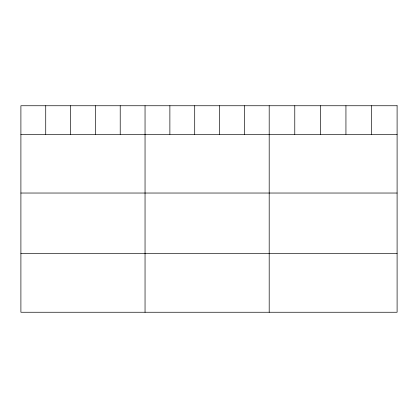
<?xml version="1.0" encoding="UTF-8"?>
<svg xmlns="http://www.w3.org/2000/svg" width="418" height="418" viewBox="0 0 418 418"><rect width="100%" height="100%" fill="white"/><g stroke="black" fill="none" stroke-linecap="round" stroke-linejoin="round"><path stroke-width="0.63" d="M20.9 134.314L397.1 134.314M20.9 193.032L397.1 193.032M20.9 253.533L397.1 253.533M371.518 105.749L371.518 134.314M345.937 105.749L345.937 134.314M320.355 105.749L320.355 134.314M294.774 105.749L294.774 134.314M269.192 105.749L269.192 312.251M244.363 105.749L244.363 134.314M219.534 105.749L219.534 134.314M194.704 105.749L194.704 134.314M169.875 105.749L169.875 134.314M145.046 105.749L145.046 312.251M120.217 105.749L120.217 134.314M95.388 105.749L95.388 134.314M70.558 105.749L70.558 134.314M45.729 105.749L45.729 134.314M397.1 105.749L20.9 105.749L20.9 312.251L397.1 312.251L397.1 105.749"/></g></svg>
